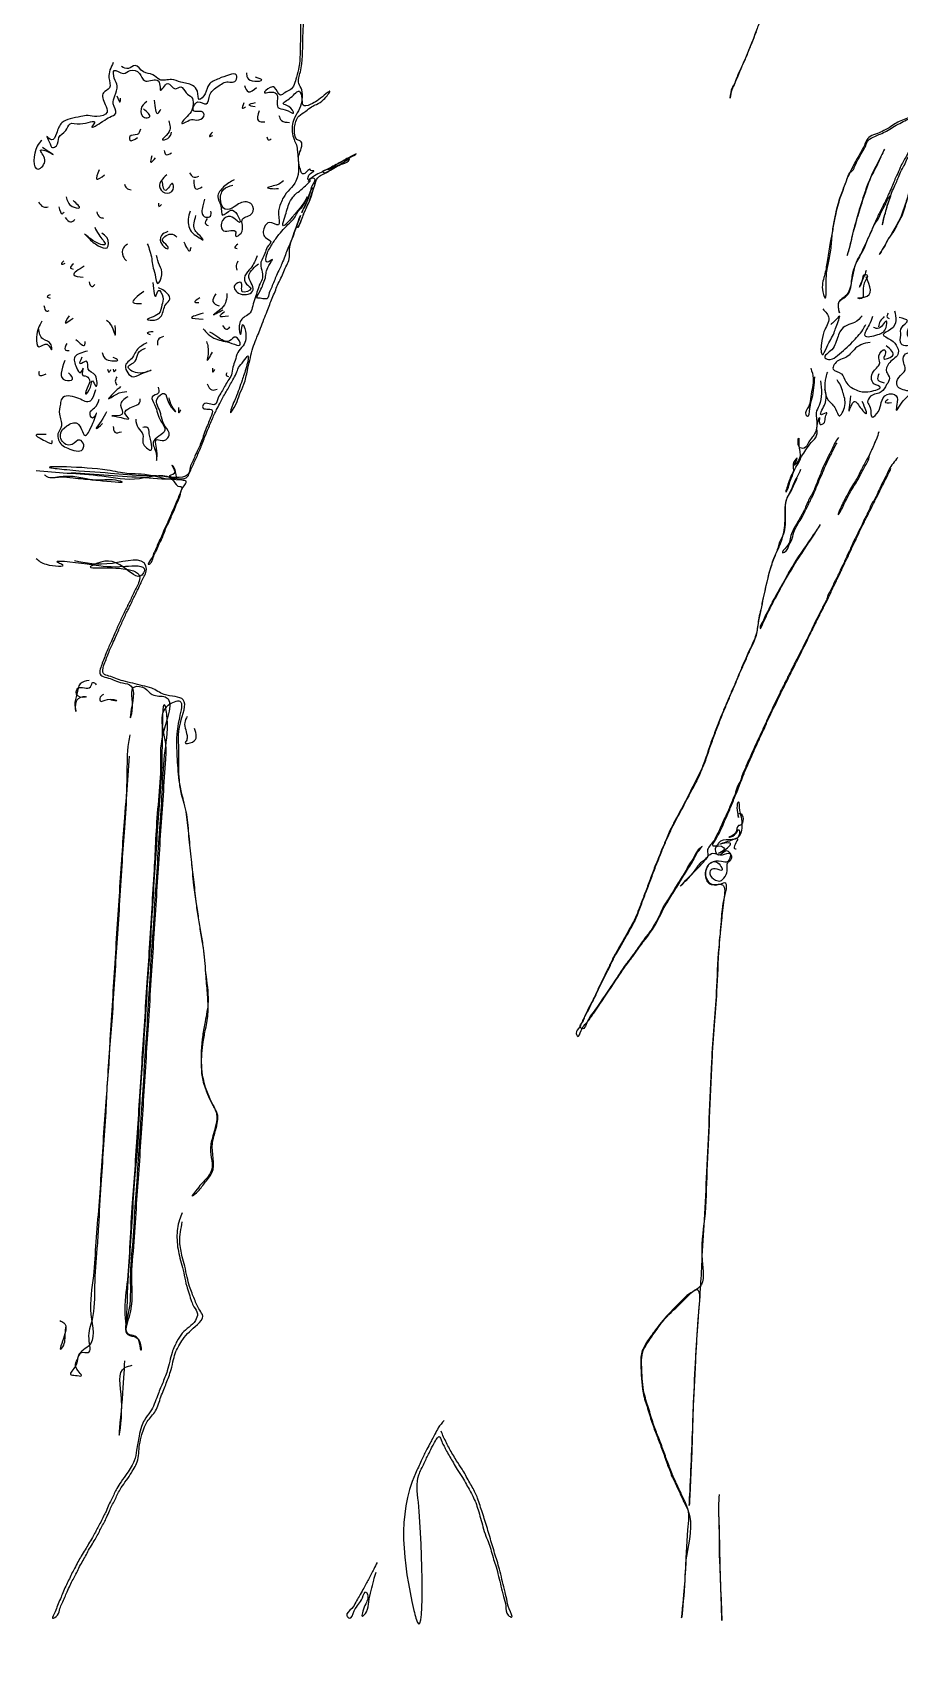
# Model space of a CAD drawing. Header units: metres. Extents: x 0 to 100, y -1 to 141.
# Drawn here: x -0.2 to 44.4, y -1.5 to 81.8 of the extents above; entities that cross this region are included whole.
import ezdxf

# ---------------------------------------------------------------- set-up
doc = ezdxf.new("R2010")
doc.units = ezdxf.units.M

msp = doc.modelspace()

# ---------------------------------------------------------------- linework, layer by layer
for points in [[(26.475, 110.3), (26.1, 109.95), (25.95, 109.675), (25.8, 109.35), (25.625, 109.05), (24.925, 108.275), (24.55, 108.125), (24.275, 107.975), (24, 107.85), (23.725, 107.7), (23.45, 107.575), (23.175, 107.425), (22.875, 107.275), (22.625, 107.15), (22.375, 107.025), (22.1, 106.875), (21.825, 106.725), (21.525, 106.55), (21.2, 106.35), (20.725, 106), (19.5, 104.85), (19.05, 104.275), (18.725, 103.825), (18.425, 103.4), (18.2, 103.05), (18.025, 102.75), (17.8, 102.4), (17.6, 102.075), (17.425, 101.775), (17.25, 101.45), (17.05, 101.1), (16.875, 100.8), (16.7, 100.5), (16.55, 100.225), (16.4, 99.95), (16.225, 99.6), (16.1, 99.275), (15.975, 98.9), (15.85, 98.475), (15.725, 97.725), (15.6, 96.85), (15.475, 96.175), (15.35, 95.55), (15.25, 95.125), (15.15, 94.625), (15.075, 93.95), (14.95, 93.275), (14.825, 92.675), (14.7, 91.725), (14.575, 91.025), (14.45, 90.75), (14.325, 90.45), (14.35, 89.825), (14.325, 88.575), (14.15, 88.125), (13.9, 87.975), (13.825, 87.6), (14.1, 87.075), (13.975, 86.8), (13.85, 86.525), (13.825, 85.825), (13.95, 85.525), (13.875, 84.625), (13.725, 83.775), (13.6, 81.35), (13.525, 80), (13.4, 79.475), (13.075, 78.825), (12.8, 78.675), (12.575, 78.55), (12.275, 78.95), (12.05, 78.95), (11.75, 78.675), (11.975, 78.7), (12.375, 78.625), (12.45, 77.925), (12.825, 77.8), (13.25, 77.625), (13, 77.975), (12.725, 78.1), (13.1, 78.425), (13.55, 78.75), (13.675, 78.375), (13.325, 77.425), (13.2, 77.05), (13.275, 76.275), (13.4, 76), (13.45, 75.65), (13.375, 74.125), (12.725, 73.275), (12.6, 73), (12.475, 72.425), (12.475, 71.875), (12, 72), (11.75, 71.75), (11.8, 71.225), (12.075, 71.025), (11.9, 70.725), (11.775, 70.4), (11.575, 69.95), (11.65, 69.15), (11.525, 68.85), (11.4, 68.5), (11.275, 68.125), (11.15, 67.7), (11.025, 67.35), (10.75, 67.15), (10.45, 66.675), (10.525, 66.225), (10.625, 66.725), (10.8, 66.025), (10.65, 65.65), (10.375, 65.3), (10.25, 64.9), (10.125, 64.55), (10.05, 64.15), (9.875, 63.85), (9.7, 63.55), (9.55, 63.275), (9.375, 62.975), (9.2, 62.625), (8.625, 62.65), (8.575, 62.475), (9.05, 62.35), (8.975, 61.95), (8.85, 61.625), (8.7, 61.275), (8.575, 60.9), (8.45, 60.575), (8.325, 60.3), (8.175, 59.975), (8.05, 59.675), (7.925, 59.4), (7.8, 59), (6.875, 58.975), (7.175, 59.175), (7, 59.5), (7.2, 59.025), (6, 58.95), (4.675, 59.075), (3.65, 59.25), (0.75, 59.375), (1.575, 59.275), (3.825, 59.1), (5.6, 58.975), (6.85, 58.9), (7.8, 58.925), (7.925, 59.175), (8.05, 59.45), (8.175, 59.725), (8.3, 60), (8.425, 60.3), (8.55, 60.6), (8.675, 60.95), (8.825, 61.3), (8.95, 61.6), (9.075, 61.9), (9.2, 62.175), (9.325, 62.425), (9.5, 62.775), (9.65, 63.05), (9.825, 63.35), (9.975, 63.625), (10.125, 63.9), (10.3, 64.225), (10.425, 64.525), (10.675, 64.85), (10.9, 65.125), (10.825, 64.575), (10.6, 63.875), (10.45, 63.425), (10.275, 62.975), (10.125, 62.625), (10, 62.2), (10.275, 62.625), (10.475, 63.15), (10.7, 63.675), (10.875, 64.375), (11, 64.9), (11.125, 65.425), (11.275, 65.875), (11.4, 66.175), (11.55, 66.55), (11.725, 67.025), (11.9, 67.425), (12.025, 67.775), (12.15, 68.1), (12.3, 68.45), (12.425, 68.775), (12.6, 69.125), (12.75, 69.475), (12.9, 69.8), (13.025, 70.125), (13.05, 70.6), (13.175, 71.15), (13.325, 71.575), (13.45, 71.95), (13.6, 72.35), (13.475, 72), (13.35, 71.65), (13.225, 71.3), (13.075, 70.925), (12.925, 70.575), (12.8, 70.25), (12.65, 69.875), (12.525, 69.6), (12.375, 69.275), (12.25, 68.975), (12.125, 68.675), (12, 68.375), (11.875, 68.075), (11.675, 68.075), (11.525, 68.1), (11.4, 68.1), (11.525, 68.475), (11.675, 68.8), (11.8, 69.15), (11.975, 69.775), (12.175, 70.1), (11.9, 69.95), (11.875, 70.35), (12, 70.625), (12.175, 70.925), (12.5, 71.375), (13.125, 72.05), (13.25, 72.175), (13.55, 72.65), (13.8, 72.95), (13.95, 73.325), (13.875, 73.175), (13.6, 72.775), (12.7, 71.875), (12.8, 72.275), (12.925, 72.675), (13.05, 73.025), (13.275, 73.375), (13.8, 73.825), (14.1, 74.15), (14.025, 74.1), (14.15, 74.275), (14.325, 74.25), (14.2, 73.875), (14.1, 73.55), (13.975, 73.15), (13.825, 72.825), (13.7, 72.575), (13.675, 72.5), (13.8, 72.775), (13.95, 73.1), (14.1, 73.55), (14.25, 73.8), (14.175, 73.4), (14.05, 73.075), (13.925, 72.8), (13.8, 72.525), (13.675, 72.2), (13.525, 71.825), (13.475, 71.725), (13.65, 72.125), (13.775, 72.425), (13.9, 72.725), (14.05, 73.05), (14.2, 73.5), (14.325, 73.875), (14.5, 74.3), (14.7, 74.45), (14.975, 74.6), (15.325, 74.8), (15.675, 74.975), (16.075, 75.175), (16.125, 75.25), (15.775, 75.05), (15.525, 74.925), (15.2, 74.75), (14.825, 74.55), (14.775, 74.6), (15.05, 74.75), (15.35, 74.925), (15.625, 75.075), (16.125, 75.325), (16.475, 75.525), (16.075, 75.325), (15.8, 75.175), (15.525, 75.025), (15.2, 74.85), (14.925, 74.7), (14.675, 74.575), (14.325, 74.4), (14, 74.2), (14.125, 74.525), (14.3, 74.65), (14.1, 74.7), (14.1, 74.725), (13.775, 74.5), (13.6, 74.725), (13.55, 75.55), (13.675, 75.925), (13.65, 76.15), (13.425, 76.275), (13.3, 76.6), (13.375, 77.2), (13.525, 77.475), (13.875, 77.725), (14.175, 77.95), (14.425, 78.075), (14.8, 78.325), (15.125, 78.75), (14.55, 78.325), (14.225, 78.125), (13.8, 78), (13.675, 78.825), (13.525, 79.15), (13.6, 79.75), (13.725, 81.4), (13.8, 82.85), (13.9, 84.8), (13.975, 85.625), (13.85, 85.975), (13.925, 86.525), (14.075, 86.85), (14.1, 87.35), (13.925, 87.875), (14.25, 88.175), (14.375, 89.15), (14.35, 90), (14.375, 90.525), (14.5, 90.825), (14.625, 91.075), (14.7, 91.55), (14.775, 92.35), (14.9, 93.025), (15.025, 93.65), (15.15, 94.3), (15.275, 94.9), (15.4, 95.55), (15.525, 96.2), (15.65, 96.825), (15.7, 97.475), (15.85, 98.425), (15.975, 98.9), (16.1, 99.25), (16.225, 99.6), (16.4, 99.925), (16.55, 100.2), (16.7, 100.475), (16.875, 100.775), (17.05, 101.075), (17.225, 101.375), (17.4, 101.7), (17.55, 101.975), (17.75, 102.3), (17.95, 102.625), (18.225, 102.925), (18.475, 103.3), (18.775, 103.725), (19.1, 104.3), (19.7, 105.025), (20.825, 106.075), (21.25, 106.375), (21.575, 106.575), (21.875, 106.75), (22.15, 106.9), (22.425, 107.05), (22.75, 107.125), (23.1, 107.3), (23.4, 107.45), (23.675, 107.6), (23.975, 107.75), (24.25, 107.875), (24.575, 108.05), (24.925, 108.175), (25.4, 108.175), (25.725, 108.05), (25.725, 108.1), (25.3, 108.225), (25.225, 108.3), (25.725, 108.175), (26.125, 107.9), (26.925, 107.225), (27.925, 106.3), (28.275, 105.975), (28.6, 105.825), (29.025, 105.575), (28.95, 105.675), (28.6, 105.875), (28.35, 106), (27.175, 107.075), (26.325, 107.8), (25.925, 108.125), (25.65, 108.25), (25.175, 108.375), (25.725, 109.05), (25.875, 109.35), (26.05, 109.725), (26.375, 110.125), (27, 110.15), (27.4, 110.025), (27.7, 109.875), (28.075, 109.625), (28.625, 109.2), (29.45, 108.5), (31.1, 106.825), (31.725, 106.125), (32.35, 105.375), (32.95, 104.65), (33.45, 104.025), (33.975, 103.375), (34.425, 102.8), (34.7, 102.4), (34.975, 102), (35.2, 101.65), (35.4, 101.325), (35.6, 101), (35.825, 100.65), (36.05, 100.3), (36.4, 100.175), (36.7, 100.3), (37.025, 100.45), (37.325, 100.575), (37.575, 100.575), (38.15, 99.875), (38.275, 99.775), (37.75, 100.375), (37.375, 100.6), (37.075, 100.475), (36.75, 100.325), (36.4, 100.175), (36.075, 100.275), (35.9, 100.625), (35.675, 100.975), (35.475, 101.3), (35.275, 101.625), (35.05, 102), (34.8, 102.325), (34.5, 102.75), (34.15, 103.225), (33.725, 103.775), (33.175, 104.45), (32.75, 104.95), (32.225, 105.6), (31.8, 106.125), (31.325, 106.65), (30.7, 107.325), (29.7, 108.375), (29.025, 108.925), (28.275, 109.55), (27.9, 109.8), (27.575, 110), (27.25, 110.125)], [(37.2, 82.2), (37.075, 81.9), (36.95, 81.55), (36.825, 81.225), (36.675, 80.875), (36.55, 80.55), (36.425, 80.25), (36.3, 79.975), (36.175, 79.675), (36.05, 79.375), (35.925, 79.075), (35.775, 78.725), (35.725, 78.4), (35.8, 78.825), (35.925, 79.1), (36.05, 79.4), (36.175, 79.7), (36.3, 79.975), (36.45, 80.3), (36.575, 80.575), (36.7, 80.9), (36.825, 81.175), (36.95, 81.525), (37.075, 81.825)], [(3.975, 80.225), (3.75, 79.45), (3.775, 78.925), (3.475, 78.675), (3.55, 78.075), (3.65, 77.675), (3.125, 77.45), (2.675, 77.5), (2.3, 77.45), (1.325, 77.125), (1.05, 76.575), (0.8, 76.25), (0.55, 76.425), (0.675, 76.15), (0.85, 75.85), (1.05, 75.95), (1.175, 76.375), (1.525, 76.725), (1.75, 77.075), (2.275, 77.075), (3, 77.125), (2.875, 76.925), (3.425, 77.2), (3.8, 77.425), (4.1, 77.625), (3.975, 78.1), (4.05, 78.525), (4.175, 79.025), (4.025, 79.425), (4.025, 79.825), (4.5, 79.675), (4.85, 79.825), (5.325, 79.675), (5.575, 79.3), (6.225, 79.325), (6.375, 79.05), (6.4, 78.8), (6.775, 79.15), (7.15, 78.875), (7.45, 78.975), (7.725, 78.675), (8, 78.45), (7.975, 77.7), (7.675, 77.35), (7.5, 77.1), (7.725, 77.175), (8, 77.3), (8.375, 77.275), (8.65, 77.55), (8.575, 77.675), (8.1, 77.75), (8.325, 78.2), (8.75, 78.1), (8.95, 78.575), (9.475, 79.075), (9.75, 79.225), (10.275, 79.3), (10.3, 79.6), (9.95, 79.6), (9.4, 79.4), (8.9, 79.1), (8.7, 78.625), (8.4, 78.325), (8.3, 78.75), (8.05, 79.05), (7.45, 79.225), (6.975, 79.35), (6.35, 79.35), (6, 79.6), (5.525, 79.75), (5.1, 80.075), (4.75, 79.925), (4.4, 80.025)], [(10.825, 79.7), (10.875, 79.45), (11.25, 79.275), (11.625, 79.325), (11.3, 79.475)], [(4.15, 78.525), (4.325, 78.2), (4.35, 78.4)], [(6.075, 78.3), (6.275, 77.625), (6.425, 77.825)], [(10.725, 79.05), (10.925, 78.725), (11.35, 78.95)], [(47.625, 78.275), (47.2, 78.125), (46.775, 78), (46.35, 77.875), (45.85, 77.75), (45.475, 77.625), (45.15, 77.5), (44.85, 77.375), (44.5, 77.225), (44.2, 77.075), (43.9, 76.875), (43.625, 76.725), (43.3, 76.575), (42.925, 76.425), (42.725, 76.175), (42.6, 75.9), (42.425, 75.575), (42.25, 75.275), (42.075, 74.95), (41.9, 74.6), (41.75, 74.275), (41.625, 73.95), (41.5, 73.6), (41.375, 73.25), (41.25, 72.825), (41.125, 72.325), (41, 71.625), (40.875, 70.975), (40.725, 70.075), (40.6, 69.35), (40.475, 68.55), (40.6, 68.125), (40.675, 69.275), (40.8, 70), (40.925, 70.775), (41, 71.575), (41.125, 72.3), (41.25, 72.825), (41.375, 73.25), (41.5, 73.6), (41.625, 73.925), (41.75, 74.275), (41.875, 74.55), (42.025, 74.675), (42.15, 74.925), (42.3, 75.225), (42.525, 75.625), (42.7, 75.95), (42.825, 76.225), (43.175, 76.425), (43.45, 76.55), (43.775, 76.7), (44.1, 76.9), (44.45, 77.1), (44.8, 77.275), (45.175, 77.4), (45.65, 77.6), (46.125, 77.75), (45.95, 77.325), (45.675, 76.925), (45.375, 76.575), (45.2, 76.175), (44.95, 75.725), (44.775, 75.375), (44.625, 75.125), (44.475, 74.825), (44.3, 74.425), (44.175, 74.15), (44.05, 73.825), (43.875, 73.45), (43.75, 73.175), (43.6, 72.875), (43.425, 72.525), (43.3, 72.275), (43.175, 71.975), (43.025, 71.65), (42.85, 71.25), (42.7, 70.925), (42.575, 70.65), (42.425, 70.325), (42.225, 69.975), (42.1, 69.625), (41.975, 68.975), (41.65, 68.2), (41.275, 67.775), (41.35, 67.35), (41.3, 67.825), (41.7, 68.2), (41.975, 68.975), (42.1, 69.625), (42.25, 70), (42.4, 70.3), (42.625, 70.65), (42.75, 71.025), (42.875, 71.275), (43.025, 71.625), (43.15, 71.9), (43.35, 72.2), (43.5, 72.525), (43.7, 72.9), (43.825, 73.175), (43.975, 73.4), (43.85, 73.025), (43.725, 72.575), (43.6, 72.15), (43.55, 71.875), (43.675, 72.35), (43.8, 72.8), (43.925, 73.175), (44.05, 73.55), (44.2, 73.9), (44.325, 74.175), (44.45, 74.5), (44.65, 74.875), (44.8, 75.2), (44.975, 75.5), (45.125, 75.775), (45.3, 76.075), (45.5, 76.4), (45.675, 76.7), (45.95, 77.1), (46.275, 77.525), (46.7, 77.9), (46.975, 77.825), (46.75, 77.45), (46.575, 77.15), (46.425, 76.875), (46.2, 76.5), (46.025, 76.2), (45.85, 75.85), (45.725, 75.6), (45.6, 75.35), (45.475, 75.075), (45.35, 74.775), (45.225, 74.475), (45.1, 74.125), (44.975, 73.75), (44.85, 73.275), (44.725, 72.925), (44.6, 72.525), (44.425, 72.125), (44.25, 71.8), (44.05, 71.45), (43.8, 71.05), (43.65, 70.75), (43.4, 70.35), (43.65, 70.75), (43.875, 71.15), (44.2, 71.625), (44.325, 71.875), (44.525, 72.25), (44.675, 72.65), (44.8, 73.05), (44.925, 73.5), (45.05, 73.875), (45.2, 74.325), (45.325, 74.625), (45.45, 74.95), (45.625, 75.3), (45.8, 75.675), (45.95, 76), (46.1, 76.3), (46.3, 76.65), (46.475, 76.95), (46.625, 77.225), (46.85, 77.625), (47.05, 77.975), (47.375, 78.175)], [(5.7, 78.225), (5.4, 77.85), (5.575, 77.4), (5.825, 77.425), (5.525, 77.85)], [(10.7, 78.15), (10.625, 77.875), (10.775, 77.95)], [(11.275, 78.15), (10.95, 78.05), (11.275, 77.975)], [(11.475, 77.75), (11.45, 77.225), (11.775, 77.175)], [(12.5, 77.5), (12.625, 77.25), (13.05, 77.15)], [(5.375, 76.8), (5.2, 76.525), (4.825, 76.425), (4.825, 76.25), (5.225, 76.375)], [(6.825, 77.225), (6.8, 76.6), (6.5, 76.25), (6.775, 76.325), (6.975, 76.65)], [(9.075, 76.65), (8.925, 76.425), (9.1, 76.475)], [(0.3, 76.225), (0.05, 75.925), (0.1, 74.75), (0.45, 75.225), (0.225, 75.725), (0.65, 75.625), (0.875, 75.5), (0.325, 75.85)], [(11.875, 76.4), (11.95, 76.25), (12.1, 76.3)], [(43.675, 75.775), (43.475, 75.4), (43.275, 74.975), (43.075, 74.6), (42.925, 74.25), (42.775, 73.825), (42.65, 73.475), (42.525, 73.1), (42.4, 72.7), (42.25, 72.225), (42.125, 71.8), (42, 71.3), (41.875, 70.775), (41.75, 70.3), (41.825, 70.525), (41.95, 71.025), (42.075, 71.525), (42.2, 72), (42.325, 72.475), (42.45, 72.875), (42.575, 73.275), (42.7, 73.65), (42.825, 74), (43, 74.375), (43.15, 74.675), (43.325, 75.025), (43.5, 75.4)], [(5.95, 75.425), (5.9, 75.1), (6.15, 75.325)], [(6.6, 75.7), (6.675, 75.5), (6.975, 75.575)], [(3.25, 74.7), (3.125, 74.225), (3.525, 74.45)], [(6.725, 74.45), (6.35, 73.85), (6.625, 73.525), (7.05, 73.7), (7.025, 74), (6.675, 73.65), (6.5, 74.1)], [(7.9, 74.55), (8.075, 74.35), (8.375, 74.375)], [(8.125, 74.2), (8.225, 73.725), (8.55, 73.825)], [(10.2, 74.2), (9.65, 73.825), (9.35, 73.325), (9.5, 72.875), (9.6, 72.375), (10.025, 72.625), (10.35, 72.4), (10.475, 72), (10.35, 72.075), (10, 72.3), (9.6, 72.1), (9.65, 71.575), (10.275, 71.5), (10.275, 71.3), (10.55, 71.45), (10.625, 72.175), (11.125, 72.475), (11.1, 72.925), (10.5, 73), (10.2, 72.8), (9.725, 72.675), (9.5, 73.1), (9.65, 73.7), (10.125, 73.925)], [(12.725, 74.15), (12.375, 73.925), (11.925, 73.775), (12.05, 73.75), (12.475, 73.75)], [(1.55, 73.325), (1.85, 72.825), (2.225, 72.75), (1.9, 73.125)], [(4.55, 73.975), (4.65, 73.775), (4.9, 73.675)], [(0.125, 73.05), (0.375, 72.8), (0.625, 72.8)], [(1.175, 72.8), (1.35, 72.45), (1.45, 72.55)], [(3.125, 72.55), (3.275, 72.275), (3.475, 72.225)], [(6.3, 73), (6.325, 72.825), (6.45, 72.925)], [(7.925, 72.575), (7.825, 72.175), (8.025, 71.475), (8.3, 71.275), (8.6, 71.1), (8.35, 71.4), (8.15, 71.65), (8.225, 72.35)], [(8.675, 73.2), (8.6, 72.925), (8.6, 72.35), (8.725, 72.275), (8.975, 72.325), (9, 72.575)], [(1.5, 72.25), (1.775, 72.025), (2, 72.15)], [(3.025, 71.75), (3.225, 71.375), (3.55, 70.875), (2.925, 71.075), (2.5, 71.4), (2.675, 71.225), (3.2, 70.8), (3.65, 70.7), (3.65, 71.2), (3.375, 71.45)], [(8.8, 72.2), (8.725, 71.925), (8.85, 71.85)], [(4.7, 70.875), (4.5, 70.7), (4.475, 70.25), (4.65, 70.025)], [(5.725, 70.9), (5.95, 70.125), (6, 69.75), (6.125, 69.325), (6.25, 68.85), (6.475, 69.3), (6.35, 69.8), (6.2, 70.3)], [(6.775, 71.525), (6.45, 71.325), (6.5, 70.825), (6.8, 70.65), (6.75, 70.8), (6.5, 71.075), (6.925, 71.4), (7.25, 71.25)], [(7.6, 71), (7.925, 70.55), (7.975, 70.725)], [(10.375, 70.875), (10.225, 70.7), (10.35, 70.65)], [(1.425, 70.025), (1.3, 69.85), (1.5, 69.9)], [(11.375, 70.275), (11.05, 69.65), (10.75, 69.25), (10.825, 68.825), (11.05, 68.6), (10.625, 68.425), (10.55, 68.9), (10.225, 68.775), (10.5, 68.325), (11.175, 68.525), (10.95, 69.25), (11.15, 69.6), (11.45, 69.875)], [(10.375, 70), (10.3, 69.7), (10.325, 69.55)], [(1.925, 69.875), (1.775, 69.65), (1.9, 69.6)], [(2.475, 69.75), (1.95, 69.3), (2.425, 69.175)], [(42.725, 69.525), (42.575, 69.125), (42.375, 68.675), (42.525, 68.975), (42.65, 69.325), (42.75, 69.3), (42.625, 68.875), (42.4, 68.075), (42.3, 68.1), (42.625, 68.15), (42.725, 69.2)], [(0.725, 68.275), (0.575, 68.175), (0.725, 68.1)], [(2.725, 68.95), (2.875, 68.7), (3.025, 68.8)], [(5.55, 68.45), (5, 67.875), (5.425, 67.825)], [(6, 68.9), (6.175, 68.225), (6.3, 68.5), (6.525, 68.175), (6.475, 67.75), (6.3, 67.3), (5.725, 67), (6.1, 66.975), (6.45, 67.2), (6.675, 67.775), (6.875, 68.05), (6.6, 68.475), (6.3, 68.625)], [(9.25, 68.325), (9.1, 67.925), (9.425, 67.7)], [(9.825, 68.35), (9.55, 67.575), (9.125, 67.25), (9.625, 67.5)], [(0.4, 67.725), (0.55, 67.425), (0.675, 67.475)], [(8.425, 68.125), (8.175, 67.9), (8.375, 67.875)], [(40.5, 67.55), (40.8, 67.075), (40.55, 66.375), (40.425, 65.775), (40.4, 65.375), (40.45, 65.2), (40.7, 65.575), (40.9, 65.975), (41.075, 66.325), (41.175, 66.625), (41.35, 67.175), (41.075, 66.9), (40.9, 66.75)], [(44.175, 67.45), (44.25, 66.95), (44, 66.5), (43.6, 66.225), (44, 65.95), (44.35, 65.2), (43.875, 64.725), (43.775, 64.3), (43.925, 63.975), (43.775, 63.65), (43.5, 63.275), (42.95, 63.05), (42.8, 62.75), (42.925, 62.475), (43.025, 61.975), (43.35, 62.275), (43.5, 62.725), (43.8, 63.15), (44.275, 63.075), (44.3, 62.625), (44.275, 62.35), (44.725, 62.925), (45.025, 63.3), (44.9, 63.325), (44.325, 63.6), (44.4, 64.025), (44.725, 64.4), (44.625, 65), (44.825, 65.275), (45.6, 65.275), (45.5, 65.825), (45.45, 66.375), (45.175, 66.675), (44.825, 66.375), (45.05, 65.975), (45.2, 66.375), (45.175, 65.85), (44.525, 65.75), (44.5, 66.2), (44.55, 66.6), (44.85, 66.925), (44.425, 67.1)], [(0.3, 66.925), (0.025, 66.1), (0.15, 65.6), (0.575, 65.725), (0.8, 65.45), (0.775, 65.7), (0.35, 66), (0.125, 66.55)], [(1.7, 67.2), (1.5, 66.825), (1.9, 67.075)], [(3.625, 66.975), (3.875, 66.675), (4.075, 66.2), (4.075, 66.7)], [(8.6, 67.325), (8, 67.1), (8.6, 67.025)], [(9.7, 67.4), (9.45, 67.175), (9.9, 67.2)], [(9.6, 66.7), (9.8, 66.5), (9.975, 66.625)], [(42.525, 67.2), (42.125, 66.85), (41.725, 66.7), (41.4, 66.425), (41.275, 66.15), (41.15, 65.775), (40.95, 65.45), (40.6, 65.025), (40.875, 64.95), (41.25, 65.15), (42.025, 65.85), (42.3, 66.15), (42.55, 66.475), (42.7, 66.75)], [(43.05, 67.15), (42.875, 66.725), (42.65, 66.175), (43.325, 66.225), (43.75, 66.6), (43.775, 66.925), (43.375, 66.55), (43.1, 66.6)], [(43.65, 67.15), (43.45, 66.925), (43.35, 66.625)], [(43.85, 67.325), (43.8, 67.125), (43.9, 67.05)], [(1.575, 65.775), (1.5, 65.45), (1.7, 65.4)], [(2.05, 65.975), (2.5, 65.7), (2.525, 65.875)], [(5.7, 65.8), (5.225, 65.475), (4.85, 64.925), (4.625, 64.7), (4.925, 64.075), (5.4, 64.2), (5.925, 64.4), (5.225, 64.25), (4.75, 64.6), (5.1, 64.85), (5.25, 65.275), (5.625, 65.525)], [(6.025, 66.375), (5.725, 66.3), (5.875, 66.225)], [(6.55, 66.125), (6.275, 65.95), (6.25, 65.675)], [(8.6, 66.525), (8.85, 66.25), (9.25, 66), (10.075, 65.775), (10.5, 65.7), (10.275, 66.1), (9.95, 65.9), (9.35, 66.1), (8.95, 66.35)], [(8.775, 65.875), (8.85, 65.225), (8.8, 64.9), (9.075, 65.325)], [(42.925, 65.825), (42.45, 65.7), (42.1, 65.45), (41.675, 65.05), (41.3, 64.9), (41.025, 64.45), (41.45, 64.2), (41.675, 63.8), (42.2, 63.375), (42.925, 63.3), (43.45, 63.525), (43.125, 63.7), (43.1, 64.325), (43.425, 64.775), (43.375, 65.125), (43.675, 65.45), (43.7, 65.225), (43.625, 65), (44.075, 65.125), (43.75, 65.65)], [(2.65, 65.375), (2, 65.075), (2.075, 64.525), (2.3, 64.275), (2.425, 64.5), (2.4, 64.125), (2.525, 64.1), (2.75, 63.9), (2.625, 63.475), (2.55, 63.175), (2.8, 63.525), (2.9, 63.85), (3.075, 63.575), (3.05, 64.125), (2.675, 64.45), (2.6, 64.85), (2.275, 64.725), (2.375, 65.075)], [(3.4, 65.3), (3.625, 64.95), (4.2, 64.925), (3.975, 65.05)], [(0.15, 64.325), (0.15, 64.15), (0.525, 64.2)], [(1.475, 64.9), (1.5, 63.875), (1.875, 63.925), (1.675, 64.25)], [(3.675, 64.45), (3.75, 64.3), (3.85, 64.425)], [(3.975, 64.45), (4, 64.325), (4.125, 64.425)], [(9.075, 64.5), (9.1, 64.3), (9.2, 64.425)], [(9.825, 64.25), (9.775, 64.15), (9.9, 64.075)], [(39.875, 64.5), (40, 63.975), (39.875, 63.05), (39.75, 62.5), (39.625, 62.1), (39.7, 62.025), (39.825, 62.425), (39.95, 62.975), (40.075, 64.05)], [(40.725, 64.3), (40.65, 64.025), (40.775, 62.85), (41.15, 62.4), (41.325, 62.05), (41.625, 62.575), (41.525, 63.25), (41.4, 63.625), (41.225, 63.9)], [(43.375, 64.2), (43.325, 63.9), (43.65, 63.75)], [(3.05, 63.375), (2.725, 62.775), (2.1, 62.975), (1.325, 62.925), (1.25, 62.65), (1.2, 62.125), (1.3, 61.525), (1.125, 61.125), (1.325, 60.55), (1.625, 60.375), (2.4, 60.325), (2.45, 60.55), (2.25, 60.8), (1.85, 60.575), (1.525, 60.575), (1.25, 61.1), (1.575, 61.525), (2.125, 61.65), (2.5, 61.05), (2.925, 61.675), (3.1, 62.175), (2.9, 61.925), (2.775, 62.2), (3, 62.45), (3.25, 62.9)], [(4.35, 63.55), (3.975, 63.2), (3.725, 62.925), (4.125, 63.15), (4.675, 63.3)], [(4.15, 64.05), (4.075, 63.825), (4.15, 63.625)], [(6.275, 63.525), (6.3, 63.225), (5.975, 63.025), (6.1, 62.625), (6.25, 62.175), (6.425, 61.775), (6.625, 61.3), (6.325, 61), (6.025, 60.675), (6.175, 60.1), (6.2, 59.75), (6.225, 60.1), (6.225, 60.825), (6.575, 60.775), (6.75, 60.875), (6.85, 61.05), (6.65, 61.5), (6.45, 61.975), (6.4, 62.2), (6.25, 62.575), (6.225, 62.925), (6.6, 63.2), (6.825, 62.7), (7.2, 62.25), (7, 62.525), (6.85, 62.975)], [(8.8, 63.7), (9.05, 63.375), (9.325, 63.425)], [(40.375, 63.85), (40.3, 62.575), (40.15, 62.2), (40.175, 61.85), (40.1, 61.175), (39.775, 60.7), (39.525, 60.375), (39.275, 60.45), (39.25, 60.9), (39.275, 60.375), (39.325, 60.075), (39.15, 59.625), (39.025, 59.5), (39.175, 59.875), (39, 59.675), (38.975, 59.25), (38.85, 58.925), (38.725, 58.6), (38.6, 58.125), (38.675, 58.25), (38.8, 58.65), (38.925, 58.975), (39.05, 59.3), (39.275, 59.675), (39.4, 59.95), (39.625, 60.3), (39.9, 60.675), (40.175, 61.025), (40.2, 61.55), (40.325, 61.95), (40.35, 61.6), (40.575, 61.7), (40.625, 62), (40.7, 62.2), (40.425, 62.1), (40.575, 62.6), (40.6, 63.4)], [(4.725, 63.025), (4.35, 62.6), (4.425, 62.125), (3.9, 62.05), (4.375, 61.95), (4.775, 61.9), (4.575, 62.175), (4.825, 62.45), (5.35, 62.775), (5.35, 62.925)], [(7.325, 62.475), (7.35, 62.2), (7.45, 62.35)], [(41.925, 63.075), (41.85, 62.3), (42.1, 62.775), (42.475, 62.4), (42.725, 62.15), (42.525, 62.775)], [(43.85, 62.9), (43.7, 62.75), (44.025, 62.725)], [(3.625, 62.25), (3.35, 61.775), (3.1, 61.4), (3.425, 61.65)], [(5.125, 61.875), (5.25, 61.425), (5.5, 61.075), (5.5, 60.65), (5.9, 60.275), (5.825, 61.125), (5.725, 61.45), (5.5, 61.45)], [(0.525, 61.075), (0, 61.05), (0.475, 60.75), (0.825, 60.65), (0.825, 60.775)], [(3.975, 61.5), (4.05, 61.2), (4.4, 61.225)], [(41.3, 60.925), (41.125, 60.675), (40.95, 60.3), (40.825, 60.05), (40.65, 59.7), (40.475, 59.325), (40.35, 59), (40.225, 58.7), (40.1, 58.375), (39.975, 58.1), (39.825, 57.825), (39.7, 57.575), (39.575, 57.275), (39.425, 56.975), (39.25, 56.675), (39.025, 56.275), (38.875, 55.975), (38.8, 55.625), (38.625, 55.3), (38.425, 55), (38.525, 55.025), (38.75, 55.375), (38.875, 55.625), (39, 56.05), (39.15, 56.375), (39.375, 56.75), (39.55, 57.075), (39.7, 57.375), (39.85, 57.675), (39.975, 57.925), (40.125, 58.275), (40.25, 58.575), (40.375, 58.875), (40.5, 59.15), (40.675, 59.575), (40.825, 59.875), (40.95, 60.125), (41.075, 60.375), (41.225, 60.65)], [(43.375, 61.225), (43.25, 60.85), (43.125, 60.55), (43, 60.275), (42.875, 60.025), (42.725, 59.75), (42.575, 59.475), (42.45, 59.225), (42.325, 58.975), (42.175, 58.7), (41.975, 58.375), (41.775, 58.025), (41.625, 57.75), (41.5, 57.5), (41.375, 57.225), (41.275, 56.95), (41.4, 57.125), (41.575, 57.475), (41.75, 57.825), (41.925, 58.15), (42.175, 58.55), (42.35, 58.85), (42.525, 59.2), (42.675, 59.475), (42.825, 59.75), (42.925, 60.1), (43.05, 60.35), (43.175, 60.675), (43.3, 60.95)], [(0, 59.225), (1.6, 59.1), (3.375, 58.95), (5.325, 58.825), (7.075, 58.7), (7.4, 58.4), (7.45, 58.4), (7.375, 57.975), (7.25, 57.675), (7.1, 57.325), (6.975, 57.05), (6.85, 56.75), (6.725, 56.475), (6.6, 56.2), (6.45, 55.825), (6.3, 55.525), (6.175, 55.225), (6.05, 54.95), (5.925, 54.675), (5.775, 54.4), (5.875, 54.45), (6.025, 54.75), (6.15, 55.025), (6.3, 55.375), (6.45, 55.675), (6.575, 55.975), (6.7, 56.3), (6.85, 56.6), (6.975, 56.9), (7.1, 57.175), (7.25, 57.55), (7.4, 57.9), (7.55, 58.35), (7.725, 58.675), (7.5, 58.725), (5.6, 58.85), (3.725, 58.975), (1.8, 59.1)], [(39.35, 59.275), (39.15, 58.875), (39, 58.575), (38.85, 58.225), (38.7, 57.95), (38.55, 56.825), (38.425, 55.85), (38.25, 55.5), (38.175, 55.225), (38.05, 54.925), (37.925, 54.6), (37.8, 54.225), (37.675, 53.75), (37.55, 53.225), (37.425, 52.675), (37.3, 52.05), (37.2, 51.65), (37.075, 50.85), (36.95, 50.5), (36.8, 50.15), (36.675, 49.9), (36.525, 49.55), (36.375, 49.225), (36.25, 48.925), (36.125, 48.625), (36, 48.325), (35.875, 48.05), (35.75, 47.75), (35.625, 47.45), (35.45, 47.05), (35.325, 46.75), (35.175, 46.375), (35.05, 46.075), (34.925, 45.725), (34.8, 45.4), (34.675, 45.05), (34.55, 44.675), (34.4, 44.25), (34.275, 43.925), (34.15, 43.65), (34, 43.375), (33.875, 43.1), (33.7, 42.775), (33.6, 42.55), (33.45, 42.275), (33.325, 42.025), (33.175, 41.75), (33.025, 41.475), (32.875, 41.2), (32.75, 40.95), (32.625, 40.7), (32.475, 40.35), (32.35, 40.05), (32.225, 39.775), (32.1, 39.45), (31.975, 39.15), (31.85, 38.85), (31.725, 38.5), (31.6, 38.175), (31.475, 37.825), (31.35, 37.5), (31.225, 37.175), (31.1, 36.85), (30.975, 36.525), (30.85, 36.225), (30.7, 35.925), (30.55, 35.65), (30.4, 35.375), (30.225, 35.075), (30.025, 34.725), (29.85, 34.4), (29.675, 34.1), (29.55, 33.825), (29.425, 33.575), (29.275, 33.25), (29.1, 32.9), (28.95, 32.6), (28.825, 32.325), (28.675, 32), (28.5, 31.675), (28.375, 31.425), (28.225, 31.1), (28.1, 30.85), (27.975, 30.575), (27.8, 30.25), (27.875, 30.1), (28.05, 30.4), (28.375, 30.85), (28.7, 31.3), (28.975, 31.7), (29.225, 32.075), (29.5, 32.475), (29.75, 32.85), (30, 33.225), (30.25, 33.6), (30.625, 34.1), (30.95, 34.55), (31.275, 35), (31.675, 35.525), (31.875, 35.85), (32.025, 36.125), (32.15, 36.375), (32.3, 36.675), (32.475, 36.975), (32.675, 37.3), (32.875, 37.625), (33.075, 37.95), (33.275, 38.275), (33.475, 38.6), (33.7, 38.95), (33.875, 39.25), (34.05, 39.575), (34.275, 39.875), (34, 39.6), (33.8, 39.225), (33.625, 38.975), (33.45, 38.65), (33.25, 38.325), (33.05, 38), (32.85, 37.675), (32.65, 37.35), (32.45, 37.025), (32.25, 36.725), (32.125, 36.425), (32, 36.175), (31.85, 35.9), (31.65, 35.575), (31.275, 35.075), (30.975, 34.65), (30.65, 34.2), (30.275, 33.7), (30.025, 33.325), (29.775, 32.95), (29.525, 32.575), (29.25, 32.175), (29, 31.8), (28.725, 31.4), (28.425, 30.975), (28.075, 30.5), (28, 30.575), (28.125, 30.825), (28.25, 31.125), (28.425, 31.45), (28.575, 31.75), (28.725, 32.05), (28.85, 32.3), (28.975, 32.6), (29.125, 32.875), (29.25, 33.15), (29.4, 33.425), (29.525, 33.675), (29.65, 33.95), (29.775, 34.2), (30, 34.575), (30.175, 34.9), (30.35, 35.2), (30.525, 35.5), (30.675, 35.775), (30.825, 36.05), (30.95, 36.35), (31.075, 36.675), (31.2, 37.025), (31.325, 37.35), (31.45, 37.675), (31.575, 38), (31.7, 38.35), (31.825, 38.675), (31.95, 39), (32.075, 39.3), (32.2, 39.625), (32.325, 39.925), (32.45, 40.225), (32.6, 40.55), (32.725, 40.825), (32.85, 41.075), (33, 41.35), (33.15, 41.625), (33.3, 41.9), (33.425, 42.15), (33.575, 42.425), (33.7, 42.675), (33.85, 42.95), (34, 43.225), (34.125, 43.5), (34.275, 43.85), (34.4, 44.15), (34.525, 44.5), (34.65, 44.875), (34.775, 45.225), (34.9, 45.575), (35.025, 45.9), (35.15, 46.225), (35.275, 46.55), (35.4, 46.85), (35.525, 47.15), (35.65, 47.45), (35.775, 47.75), (35.9, 48.025), (36.025, 48.325), (36.15, 48.625), (36.275, 48.925), (36.4, 49.2), (36.525, 49.475), (36.65, 49.775), (36.775, 50.025), (36.9, 50.3), (37.05, 50.675), (37.175, 51.35), (37.3, 51.975), (37.425, 52.625), (37.55, 53.175), (37.675, 53.7), (37.8, 54.175), (37.925, 54.55), (38.05, 54.875), (38.175, 55.15), (38.3, 55.425), (38.425, 55.8), (38.55, 56.775), (38.675, 57.85), (38.875, 58.2), (39.025, 58.525), (39.175, 58.85)], [(44.35, 59.9), (43.9, 59.275), (43.75, 58.95), (43.575, 58.625), (43.425, 58.3), (43.3, 58.05), (43.15, 57.725), (43, 57.5), (42.875, 57.2), (42.75, 56.95), (42.625, 56.7), (42.475, 56.375), (42.35, 56.125), (42.225, 55.875), (42.075, 55.575), (41.925, 55.225), (41.8, 54.975), (41.675, 54.7), (41.55, 54.425), (41.425, 54.175), (41.3, 53.9), (41.175, 53.65), (41.05, 53.4), (40.925, 53.125), (40.775, 52.85), (40.7, 52.625), (40.575, 52.375), (40.45, 52.125), (40.325, 51.875), (40.175, 51.575), (40, 51.225), (39.85, 50.9), (39.7, 50.6), (39.55, 50.3), (39.425, 50.05), (39.3, 49.8), (39.15, 49.525), (39.025, 49.275), (38.9, 49.025), (38.775, 48.775), (38.65, 48.525), (38.525, 48.275), (38.4, 48.025), (38.275, 47.775), (38.15, 47.5), (38, 47.225), (37.875, 46.925), (37.75, 46.675), (37.6, 46.35), (37.475, 46.075), (37.35, 45.8), (37.225, 45.525), (37.05, 45.15), (36.9, 44.825), (36.75, 44.475), (36.6, 44.15), (36.475, 43.85), (36.325, 43.5), (36.25, 43.25), (36.1, 42.975), (35.975, 42.575), (35.85, 42.275), (35.725, 41.975), (35.6, 41.675), (35.475, 41.4), (35.325, 41.1), (35.175, 40.725), (35, 40.4), (34.85, 40.125), (34.55, 39.65), (34.575, 39.375), (34.25, 39.075), (33.9, 38.65), (33.15, 37.825), (34, 38.7), (34.35, 39.075), (34.825, 39.525), (35.325, 39.45), (35.7, 39.525), (35.6, 39.1), (35.275, 39.1), (34.725, 39.025), (34.45, 38.475), (34.675, 37.95), (35.325, 37.9), (35.4, 37.15), (35.275, 36.075), (35.15, 34.725), (35.025, 32.425), (34.9, 30.675), (34.775, 28.825), (34.65, 25.9), (34.525, 23.175), (34.4, 20.7), (34.275, 18.575), (34.15, 17.2), (33.7, 16.9), (32.975, 16.25), (32.175, 15.375), (31.85, 14.95), (31.525, 14.5), (31.325, 14.175), (31.2, 13.925), (31.125, 13.25), (31.25, 11.75), (31.35, 11.325), (31.475, 10.95), (31.6, 10.525), (31.725, 10.15), (31.85, 9.8), (31.975, 9.475), (32.1, 9.15), (32.225, 8.825), (32.35, 8.475), (32.475, 8.1), (32.6, 7.8), (32.725, 7.45), (32.85, 7.2), (33, 6.875), (33.125, 6.6), (33.25, 6.325), (33.375, 6.075), (33.55, 5.725), (33.475, 3.35), (33.35, 1.55), (33.225, 0.175), (33.3, 0.9), (33.425, 2.45), (33.55, 4.7), (33.5, 5.925), (33.35, 6.25), (33.225, 6.525), (33.1, 6.775), (32.95, 7.1), (32.825, 7.375), (32.7, 7.675), (32.575, 8), (32.45, 8.325), (32.325, 8.675), (32.2, 9.025), (32.05, 9.425), (31.925, 9.725), (31.8, 10.075), (31.675, 10.45), (31.55, 10.875), (31.425, 11.275), (31.3, 11.725), (31.175, 12.95), (31.25, 13.925), (31.425, 14.25), (31.675, 14.625), (31.975, 15.05), (32.35, 15.55), (33.325, 16.5), (34.025, 17.075), (34.1, 15.95), (33.975, 14.1), (33.85, 11.825), (33.775, 9.5), (33.65, 6.55), (33.625, 6.05), (33.75, 8.8), (33.825, 10.775), (33.95, 13.4), (34.075, 15.525), (34.2, 17.1), (34.275, 18.525), (34.4, 20.65), (34.525, 23.125), (34.65, 25.85), (34.775, 28.775), (34.9, 30.625), (35.025, 32.375), (35.15, 34.675), (35.275, 36.025), (35.4, 37.1), (35.45, 38), (34.975, 37.875), (34.7, 37.975), (34.5, 38.725), (35.025, 39.075), (35.3, 38.65), (34.95, 38.725), (34.7, 38.625), (34.675, 38.475), (34.975, 38.15), (35.225, 38.1), (35.4, 38.25), (35.575, 38.625), (35.6, 39.05), (35.8, 39.25), (35.525, 39.65), (35.125, 39.425), (35.025, 39.875), (35.425, 39.75), (35.125, 39.525), (35.45, 39.7), (35.725, 40.05), (35.2, 40), (35.7, 40.175), (36.2, 40.425), (36.325, 41.275), (36.225, 41.725), (36.15, 42.175), (36.075, 41.975), (36.15, 41.4), (36.15, 41.55), (36.225, 41.575), (36.25, 40.975), (36.15, 40.95), (36, 40.575), (35.65, 40.35), (35.95, 40.475), (36.175, 40.75), (36.175, 40.425), (35.675, 40.225), (35.125, 40.05), (35, 39.9), (34.85, 39.9), (34.975, 40.225), (35.125, 40.5), (35.3, 40.85), (35.45, 41.225), (35.575, 41.475), (35.7, 41.775), (35.825, 42.075), (35.95, 42.4), (36.075, 42.7), (36.225, 43.075), (36.375, 43.475), (36.5, 43.775), (36.625, 44.075), (36.8, 44.45), (36.95, 44.8), (37.075, 45.075), (37.225, 45.4), (37.35, 45.675), (37.525, 46.05), (37.65, 46.35), (37.775, 46.625), (37.925, 46.925), (38.05, 47.175), (38.2, 47.475), (38.325, 47.75), (38.45, 48), (38.575, 48.25), (38.7, 48.5), (38.825, 48.75), (38.95, 49), (39.075, 49.25), (39.2, 49.5), (39.375, 49.85), (39.5, 50.1), (39.625, 50.35), (39.775, 50.675), (39.9, 50.925), (40.05, 51.225), (40.175, 51.475), (40.3, 51.725), (40.425, 51.975), (40.55, 52.225), (40.675, 52.475), (40.85, 52.825), (40.975, 53.1), (41.125, 53.425), (41.25, 53.675), (41.4, 54), (41.525, 54.25), (41.65, 54.525), (41.775, 54.775), (41.9, 55.05), (42.025, 55.325), (42.2, 55.675), (42.325, 55.95), (42.45, 56.225), (42.6, 56.525), (42.725, 56.775), (42.85, 57.025), (42.975, 57.275), (43.1, 57.525), (43.225, 57.775), (43.35, 58.025), (43.5, 58.325), (43.625, 58.575), (43.75, 58.825), (43.875, 59.075), (44, 59.325)], [(0.425, 59.025), (0.55, 58.925), (1.25, 58.9), (1.9, 58.85), (2.425, 58.8), (3.2, 58.725), (4.425, 58.65), (3.925, 58.75), (3.2, 58.725), (2.6, 58.8), (1.8, 58.925), (1, 58.875)], [(40.35, 56.45), (40.15, 56.125), (39.85, 55.7), (39.6, 55.325), (39.325, 54.925), (39.075, 54.55), (38.9, 54.25), (38.7, 53.925), (38.575, 53.675), (38.4, 53.375), (38.25, 53.1), (38.075, 52.8), (37.925, 52.525), (37.8, 52.275), (37.675, 52.025), (37.55, 51.775), (37.4, 51.45), (37.275, 51.225), (37.275, 51.1), (37.4, 51.35), (37.525, 51.6), (37.65, 51.875), (37.775, 52.125), (37.9, 52.375), (38.05, 52.65), (38.2, 52.925), (38.35, 53.225), (38.525, 53.525), (38.725, 53.875), (38.925, 54.2), (39.1, 54.5), (39.35, 54.875), (39.575, 55.225), (39.825, 55.6), (40.1, 56)], [(0, 54.7), (0.525, 54.4), (1.375, 54.375), (1.15, 54.475), (2.625, 54.425), (4.6, 54.3), (5.575, 54.1), (5.45, 53.85), (4.5, 54.25), (2.875, 54.325), (2.775, 54.25), (2.925, 54.225), (4.475, 54.175), (5.325, 53.775), (5.275, 53.45), (5.15, 53.175), (5.025, 52.925), (4.9, 52.65), (4.775, 52.4), (4.65, 52.15), (4.525, 51.9), (4.4, 51.625), (4.275, 51.35), (4.15, 51.075), (4.025, 50.775), (3.875, 50.45), (3.75, 50.175), (3.625, 49.875), (3.5, 49.55), (3.375, 49.225), (3.325, 48.7), (3.625, 48.575), (3.975, 48.45), (4.325, 48.325), (4.8, 48.2), (4.9, 46.95), (4.85, 46.5), (4.95, 46.85), (5.075, 48.1), (5.6, 48.025), (5.975, 47.7), (6.65, 47.575), (6.525, 45.675), (6.4, 43.85), (6.275, 42.025), (6.15, 40.25), (6.075, 38.675), (5.95, 36.7), (5.825, 34.65), (5.7, 32.875), (5.575, 30.875), (5.45, 28.975), (5.325, 27.025), (5.2, 25.15), (5.075, 23.25), (4.95, 21.525), (4.825, 19.475), (4.7, 17.575), (4.575, 15.75), (4.6, 15.4), (4.725, 17.2), (4.85, 19.1), (4.975, 21.075), (5.1, 22.975), (5.225, 24.35), (5.35, 26.725), (5.475, 28.65), (5.6, 30.45), (5.725, 32.525), (5.85, 34.275), (5.975, 36.325), (6.1, 38.3), (6.225, 40.225), (6.35, 42), (6.475, 43.825), (6.5, 45.2), (6.625, 47.15), (6.725, 46.475), (6.6, 44.575), (6.475, 42.625), (6.35, 40.8), (6.225, 38.825), (6.1, 36.925), (5.975, 34.975), (5.85, 33.075), (5.725, 30.975), (5.6, 29.1), (5.475, 27.1), (5.35, 25.2), (5.225, 23.3), (5.1, 21.55), (4.975, 19.6), (4.85, 17.675), (4.725, 15.75), (4.725, 14.75), (5.15, 14.6), (5.4, 14.05), (5.4, 13.95), (5.325, 14.3), (5.075, 14.675), (4.75, 14.775), (4.8, 15.675), (4.925, 17.6), (5.05, 19.525), (5.175, 21.475), (5.3, 23.225), (5.425, 25.125), (5.55, 27.025), (5.675, 29.025), (5.8, 30.9), (5.925, 33), (6.05, 34.9), (6.175, 36.85), (6.3, 38.75), (6.425, 40.675), (6.55, 42.5), (6.675, 44.375), (6.675, 45.175), (6.8, 47.15), (7.4, 47.35), (7.375, 46.5), (7.25, 44.525), (7.35, 43.275), (7.475, 42.575), (7.6, 42.1), (7.725, 41.525), (7.85, 40.4), (7.975, 39.2), (8.1, 38.175), (8.225, 37.05), (8.35, 36.2), (8.475, 35.4), (8.6, 34.65), (8.725, 33.375), (8.85, 31.9), (8.7, 30.85), (8.575, 30.15), (8.5, 28.525), (8.575, 27.85), (8.7, 27.45), (8.825, 27.125), (9.05, 26.65), (9.175, 26.425), (9.3, 25.975), (9.225, 25.425), (9.1, 24.975), (8.975, 24.325), (9, 23.125), (8.55, 22.55), (8.3, 22.25), (8.025, 21.875), (8.25, 22.05), (8.675, 22.55), (9.05, 23.075), (9.075, 24.6), (9.2, 25.125), (9.325, 25.625), (9.35, 26.025), (9.175, 26.425), (9.075, 26.625), (8.85, 27.125), (8.725, 27.475), (8.6, 27.95), (8.525, 28.6), (8.6, 29.825), (8.725, 30.475), (8.85, 31.35), (8.825, 32.225), (8.75, 33.175), (8.625, 34.525), (8.5, 35.325), (8.375, 36.1), (8.25, 36.925), (8.125, 37.875), (8, 39.2), (7.875, 40.4), (7.75, 41.525), (7.625, 42.1), (7.5, 42.575), (7.375, 43.275), (7.35, 44.7), (7.425, 46.225), (7.575, 47.425), (6.6, 47.7), (5.95, 48.025), (5.475, 48.15), (4.975, 48.275), (4.475, 48.4), (4.1, 48.525), (3.75, 48.65), (3.475, 48.775), (3.475, 49.175), (3.6, 49.5), (3.725, 49.825), (3.85, 50.125), (3.975, 50.4), (4.125, 50.725), (4.25, 51.025), (4.375, 51.3), (4.5, 51.575), (4.625, 51.85), (4.75, 52.1), (4.875, 52.35), (5, 52.625), (5.125, 52.875), (5.25, 53.125), (5.4, 53.45), (5.525, 53.725), (5.65, 53.975), (5.65, 54.325), (3.925, 54.45), (1.975, 54.575)], [(2.725, 48.425), (2.275, 48.25), (2.1, 47.725), (2, 47.125), (2.05, 46.825), (2.175, 47.5), (2.575, 47.575), (2.15, 47.625), (2.15, 48.025), (2.8, 48.1), (2.925, 48.325), (3.1, 48.2)], [(3.475, 47.7), (3.275, 47.5), (3.3, 47.375), (3.675, 47.45), (4.15, 47.375), (3.85, 47.4)], [(7.775, 46.575), (7.65, 46.25), (7.775, 45.5), (7.725, 45.3), (7.675, 45.225), (8.05, 45.25), (8.15, 45.95)], [(4.825, 45.625), (4.75, 45.225), (4.675, 43.525), (4.55, 41.375), (4.425, 39.675), (4.3, 37.8), (4.175, 35.9), (4.05, 33.875), (3.925, 31.95), (3.8, 29.925), (3.725, 28.475), (3.6, 26.95), (3.475, 25.15), (3.35, 23.2), (3.225, 21.375), (3.075, 19.525), (2.95, 17.775), (2.825, 15.775), (2.7, 14.15), (2.35, 13.9), (2.15, 13.575), (2.025, 13.125), (1.775, 12.7), (2.025, 12.65), (2.325, 12.625), (2.025, 13.125), (2.125, 13.475), (2.325, 13.825), (2.675, 13.825), (2.725, 14.525), (2.9, 15.525), (3.025, 17.25), (3.15, 19.175), (3.225, 20.325), (3.35, 22.475), (3.475, 24.275), (3.6, 26.2), (3.675, 27.675), (3.8, 29.475), (3.925, 31.075), (4.05, 33.025), (4.175, 34.9), (4.3, 36.85), (4.425, 38.875), (4.55, 40.6), (4.675, 42.55), (4.8, 44.525)], [(36.125, 40.25), (36, 39.75), (36.025, 39.75)], [(7.525, 21.025), (7.375, 20.65), (7.25, 19.75), (7.375, 18.8), (7.5, 18.325), (7.625, 17.8), (7.75, 17.25), (7.875, 16.85), (8, 16.45), (8.125, 16.175), (8.3, 15.825), (8.2, 15.475), (7.525, 14.825), (7.25, 14.4), (7.125, 14.15), (7, 13.825), (6.875, 13.375), (6.75, 12.875), (6.625, 12.55), (6.5, 12.225), (6.375, 11.925), (6.25, 11.6), (5.875, 10.775), (5.575, 10.35), (5.425, 10.025), (5.3, 9.525), (5.175, 8.8), (5.05, 8.25), (4.9, 7.95), (4.675, 7.6), (4.375, 7.175), (4.15, 6.825), (4.025, 6.575), (3.9, 6.3), (3.75, 6), (3.6, 5.65), (3.475, 5.4), (3.325, 5.1), (3.175, 4.825), (3.05, 4.575), (2.9, 4.3), (2.7, 3.975), (2.525, 3.675), (2.325, 3.35), (2.15, 3.05), (1.975, 2.7), (1.825, 2.425), (1.675, 2.1), (1.525, 1.8), (1.375, 1.45), (1.25, 1.15), (1.1, 0.8), (0.975, 0.475), (0.85, 0.15), (1.1, 0.3), (1.225, 0.65), (1.35, 0.925), (1.475, 1.225), (1.6, 1.5), (1.75, 1.85), (1.9, 2.15), (2.05, 2.425), (2.2, 2.725), (2.375, 3.05), (2.55, 3.35), (2.7, 3.65), (2.9, 3.975), (3.075, 4.275), (3.225, 4.55), (3.35, 4.8), (3.5, 5.075), (3.625, 5.325), (3.775, 5.675), (3.9, 5.95), (4.05, 6.225), (4.175, 6.5), (4.325, 6.775), (4.575, 7.15), (4.85, 7.55), (5.05, 7.875), (5.2, 8.2), (5.325, 9.075), (5.45, 9.6), (5.575, 10), (5.725, 10.275), (6.15, 10.825), (6.425, 11.55), (6.575, 11.925), (6.7, 12.25), (6.825, 12.575), (6.95, 12.95), (7.075, 13.475), (7.2, 13.875), (7.35, 14.175), (7.55, 14.5), (8.3, 15.275), (8.575, 15.7), (8.425, 16), (8.275, 16.275), (8.15, 16.575), (8.025, 16.875), (7.9, 17.225), (7.775, 17.7), (7.65, 18.275), (7.525, 18.75), (7.4, 19.525), (7.525, 20.55)], [(1.225, 15.475), (1.425, 15.35), (1.45, 14.675), (1.3, 14.025), (1.325, 14.05), (1.5, 14.75), (1.55, 15.2)], [(4.55, 13.4), (4.425, 11.425), (4.275, 9.575), (4.4, 11.4), (4.575, 13.05), (4.95, 13.175)], [(21, 10.325), (20.7, 9.95), (20.525, 9.625), (20.375, 9.35), (20.25, 9.1), (20.075, 8.775), (19.95, 8.525), (19.825, 8.25), (19.675, 7.925), (19.525, 7.6), (19.45, 0.55), (19.55, 0.15), (19.675, 6.125), (19.7, 7.525), (19.825, 7.825), (19.975, 8.125), (20.1, 8.4), (20.225, 8.65), (20.4, 9), (20.55, 9.275), (20.75, 9.5), (20.875, 9.25), (21, 9), (21.125, 8.75), (21.3, 8.45), (21.475, 8.15), (21.675, 7.8), (21.95, 7.4), (22.15, 7.025), (22.325, 6.725), (22.475, 6.425), (22.625, 6.1), (22.75, 5.725), (22.875, 5.3), (23, 4.85), (23.15, 4.375), (23.3, 4), (23.425, 3.6), (23.55, 3.175), (23.675, 2.8), (23.8, 2.3), (23.925, 1.8), (24.05, 1.275), (24.175, 0.775), (24.3, 0.3), (24.475, 0.2), (24.35, 0.625), (24.225, 1.125), (24.1, 1.625), (23.975, 2.15), (23.85, 2.675), (23.725, 3.1), (23.6, 3.5), (23.475, 3.925), (23.35, 4.35), (23.225, 4.775), (23.1, 5.175), (22.975, 5.575), (22.85, 5.95), (22.725, 6.325), (22.6, 6.6), (22.45, 6.9), (22.275, 7.2), (22.1, 7.525), (21.925, 7.825), (21.625, 8.275), (21.45, 8.575), (21.275, 8.875), (21.125, 9.175), (20.975, 9.475), (20.85, 9.775)], [(35.15, 6.525), (35.125, 5.9), (35.15, 4.65), (35.15, 4.025), (35.175, 3.05), (35.3, 0.025), (35.2, 3.2), (35.175, 4.625), (35.15, 5.375)], [(17.55, 3.025), (17.375, 2.675), (17.25, 2.425), (17.1, 2.15), (16.975, 1.9), (16.825, 1.625), (16.625, 1.275), (16.45, 0.975), (16.25, 0.65), (16, 0.275), (16.125, 0.15), (16.375, 0.525), (16.6, 0.875), (16.8, 1.2), (16.975, 1.5), (17.05, 1.375), (16.925, 0.8), (16.8, 0.25), (17, 0.475), (17.125, 1), (17.25, 1.575), (17.375, 2.1), (17.5, 2.525)]]:
    msp.add_spline(points, degree=3)

doc.saveas('drawing.dxf')
